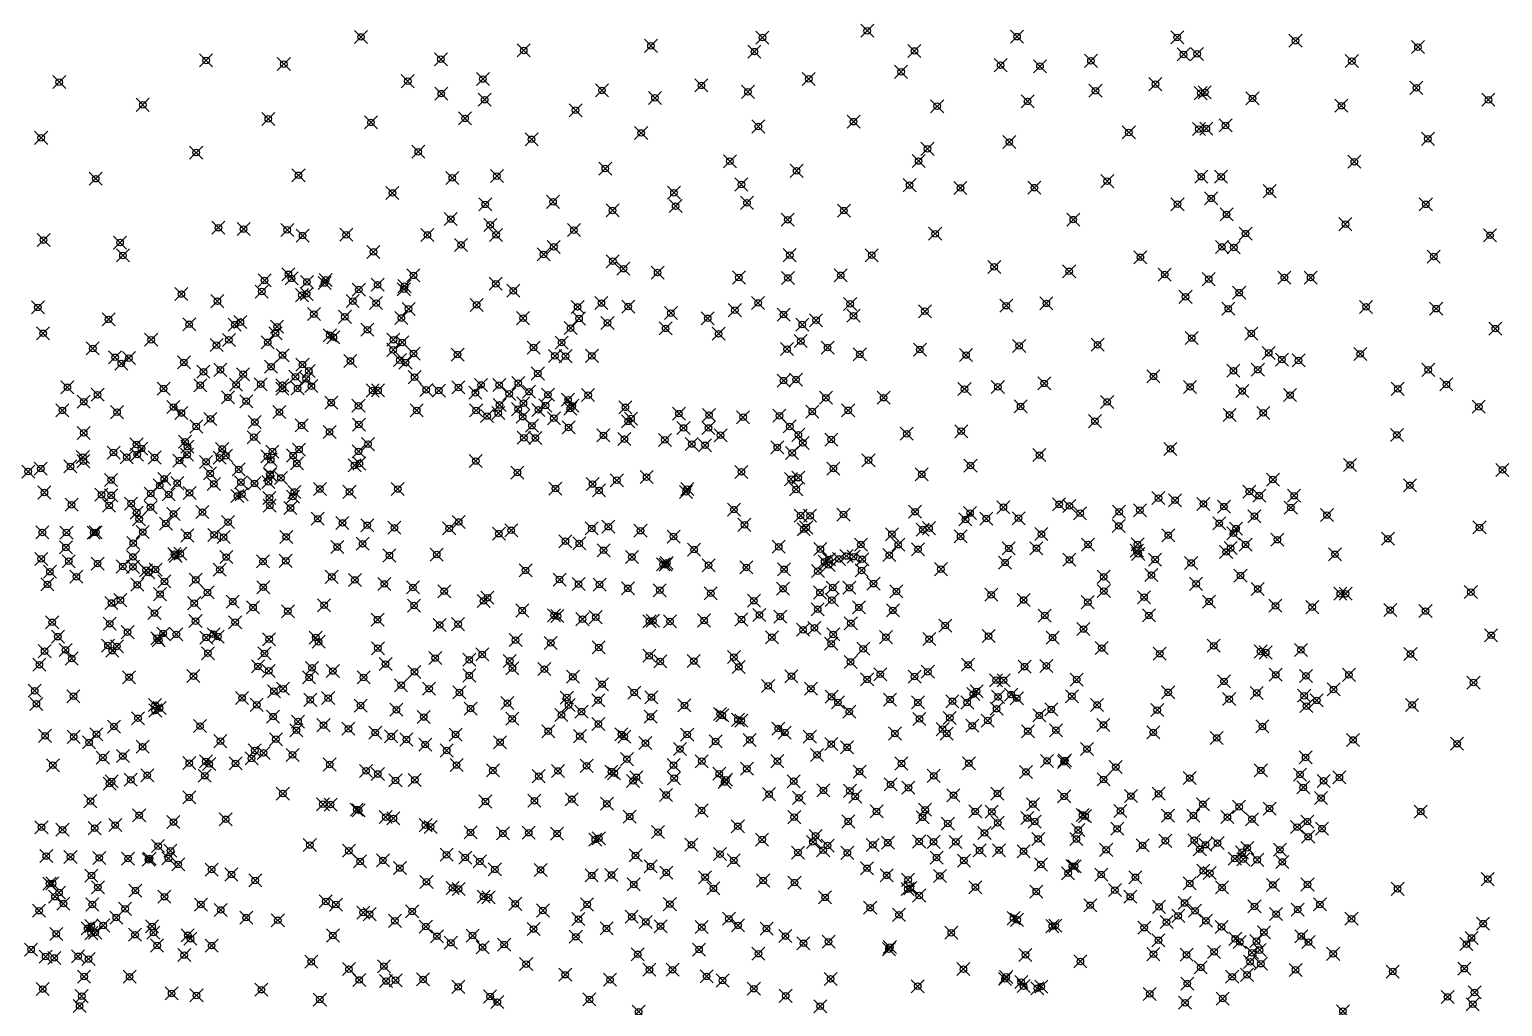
# Model space of a CAD drawing. Header units: millimetres. Extents: x 476859 to 479474, y 2367368 to 2370543.
# Drawn here: x 478274.5 to 478726.1, y 2369023.4 to 2369322.9 of the extents above; entities that cross this region are included whole.
import ezdxf

# ---------------------------------------------------------------- set-up
doc = ezdxf.new("R2010")
doc.units = ezdxf.units.MM
doc.header["$PDMODE"] = 35
doc.header["$PDSIZE"] = 2

msp = doc.modelspace()

# ---------------------------------------------------------------- linework, layer by layer
for p in [(478376.108, 2369320.591, 12.385), (478499.192, 2369320.423, 12.49), (478531.31, 2369322.491, 12.582), (478577.242, 2369320.689, 11.699), (478626.355, 2369320.477, 11.581), (478662.621, 2369319.423, 11.371), (478400.609, 2369313.773, 12.876), (478425.993, 2369316.473, 12.872), (478464.999, 2369317.874, 12.053), (478496.714, 2369316.108, 11.863), (478545.787, 2369316.312, 11.74), (478628.297, 2369315.244, 11.662), (478632.449, 2369315.413, 12.001), (478700.166, 2369317.485, 11.353), (478328.608, 2369313.411, 12.45), (478352.448, 2369312.287, 12.395), (478541.698, 2369309.914, 12.464), (478572.221, 2369311.955, 12.343), (478584.282, 2369311.632, 12.47), (478599.91, 2369313.279, 12.164), (478679.884, 2369313.198, 11.13), (478283.583, 2369306.762, 13.443), (478390.44, 2369307.053, 12.689), (478413.481, 2369307.711, 11.894), (478480.455, 2369305.752, 12.446), (478513.383, 2369307.748, 12.611), (478619.675, 2369306.125, 11.961), (478699.671, 2369305.005, 10.837), (478400.722, 2369303.226, 12.547), (478414.021, 2369301.365, 13.013), (478449.987, 2369304.235, 12.15), (478466.231, 2369301.921, 12.15), (478494.741, 2369303.778, 12.317), (478580.499, 2369300.859, 11.711), (478601.294, 2369304.114, 11.557), (478633.551, 2369303.379, 12.34), (478634.802, 2369303.621, 11.824), (478649.441, 2369301.783, 11.034), (478721.763, 2369301.339, 10.82), (478309.198, 2369299.788, 12.418), (478347.675, 2369295.495, 12.02), (478408.006, 2369295.64, 12.621), (478441.892, 2369298.14, 12.589), (478552.755, 2369299.359, 11.448), (478676.696, 2369299.522, 10.95), (478379.165, 2369294.411, 12.31), (478461.999, 2369291.167, 11.953), (478497.927, 2369293.152, 11.602), (478527.115, 2369294.635, 11.338), (478611.519, 2369291.326, 11.427), (478632.997, 2369292.357, 11.776), (478635.297, 2369292.501, 12.27), (478641.169, 2369293.483, 10.947), (478278.043, 2369289.675, 12.596), (478428.398, 2369289.235, 11.853), (478574.879, 2369288.398, 11.638), (478703.208, 2369289.374, 10.658), (478325.563, 2369285.156, 12.678), (478393.662, 2369285.407, 12.436), (478489.203, 2369282.512, 12.178), (478547.07, 2369282.576, 10.874), (478549.791, 2369286.301, 11.497), (478680.657, 2369282.343, 10.54), (478356.948, 2369278.188, 12.08), (478417.777, 2369277.945, 12.029), (478451.001, 2369280.267, 11.591), (478509.674, 2369279.563, 10.982), (478633.728, 2369277.766, 11.257), (478639.816, 2369277.746, 11.601), (478294.768, 2369277.156, 12.558), (478404.088, 2369277.396, 12.043), (478492.751, 2369275.373, 10.994), (478544.314, 2369275.177, 10.6), (478559.888, 2369274.313, 11.196), (478582.554, 2369274.406, 11.286), (478604.891, 2369276.396, 11.213), (478654.702, 2369273.326, 10.571), (478385.747, 2369272.773, 12.121), (478414.189, 2369269.294, 11.465), (478434.99, 2369270.067, 11.169), (478472.056, 2369272.844, 10.901), (478472.576, 2369268.748, 11.76), (478494.451, 2369269.756, 11.302), (478626.436, 2369269.331, 10.849), (478636.757, 2369271.121, 11.816), (478702.575, 2369269.298, 10.425), (478403.64, 2369264.782, 12.031), (478453.243, 2369267.43, 11.685), (478506.943, 2369264.582, 10.77), (478524.156, 2369267.359, 11.08), (478594.485, 2369264.599, 10.912), (478641.502, 2369266.229, 11.556), (478332.403, 2369262.138, 13.368), (478340.105, 2369261.733, 13.185), (478353.482, 2369261.461, 12.856), (478358.199, 2369259.697, 12.643), (478371.58, 2369259.959, 13.03), (478396.464, 2369259.911, 12.421), (478415.722, 2369263, 12.027), (478417.525, 2369259.937, 13.068), (478441.392, 2369261.405, 11.721), (478552.148, 2369260.265, 10.904), (478647.314, 2369260.311, 10.32), (478677.931, 2369263.21, 10.27), (478722.258, 2369259.801, 10.32), (478278.777, 2369258.352, 13.588), (478302.234, 2369257.583, 13.743), (478406.77, 2369256.861, 12.334), (478435.214, 2369256.261, 12.622), (478640.082, 2369256.234, 12.271), (478643.691, 2369256.076, 11.316), (478303.121, 2369253.638, 13.18), (478379.909, 2369254.708, 11.897), (478432.08, 2369253.946, 12.525), (478453.302, 2369251.86, 12.333), (478507.572, 2369253.716, 11.039), (478532.681, 2369253.701, 10.904), (478615.049, 2369253.054, 10.809), (478705.02, 2369253.294, 10.182), (478346.547, 2369245.987, 8.66), (478353.842, 2369247.86, 8.76), (478354.82, 2369246.61, 7.669), (478365.276, 2369246.132, 8.528), (478392.175, 2369247.521, 8.82), (478456.567, 2369249.561, 12.217), (478467.047, 2369248.391, 11.948), (478491.96, 2369246.864, 12.803), (478506.984, 2369246.734, 11.807), (478523.185, 2369247.547, 10.999), (478570.243, 2369250.126, 10.886), (478593.233, 2369248.778, 10.264), (478622.513, 2369247.765, 10.238), (478636.013, 2369246.363, 10.16), (478659.195, 2369246.848, 10.12), (478667.255, 2369246.838, 10.11), (478321.028, 2369241.791, 9.59), (478345.673, 2369242.551, 7.669), (478357.984, 2369241.449, 7.669), (478359.448, 2369241.831, 8.285), (478359.528, 2369245.503, 8.541), (478364.926, 2369245.182, 8.404), (478375.447, 2369243.154, 8.138), (478381.213, 2369244.651, 8.231), (478389.236, 2369243.25, 8.375), (478389.439, 2369244.206, 8.471), (478417.424, 2369244.938, 8.625), (478422.802, 2369242.803, 8.517), (478645.352, 2369242.221, 11.4), (478277.041, 2369237.718, 9.8), (478332.071, 2369239.615, 8.978), (478373.581, 2369239.64, 7.986), (478380.739, 2369239.013, 7.85), (478390.692, 2369237.239, 8.458), (478411.569, 2369238.479, 8.666), (478442.526, 2369237.834, 9.102), (478449.8, 2369239.041, 9.738), (478458.034, 2369237.942, 9.77), (478490.726, 2369236.849, 10.12), (478497.854, 2369239.071, 10.587), (478526.078, 2369238.781, 10.361), (478573.928, 2369238.233, 10.785), (478586.234, 2369238.935, 10.607), (478628.89, 2369240.936, 11.056), (478642.006, 2369237.308, 12.112), (478684.236, 2369237.857, 9.86), (478705.742, 2369237.317, 9.927), (478298.704, 2369234.043, 9.79), (478323.438, 2369232.53, 8.5), (478337.393, 2369232.417, 8.843), (478339.127, 2369233.196, 7.669), (478361.654, 2369235.644, 8.642), (478371.174, 2369234.812, 7.518), (478388.471, 2369234.457, 7.715), (478425.8, 2369234.406, 8.36), (478442.963, 2369234.3, 9.085), (478451.687, 2369232.948, 6.495), (478471.122, 2369235.953, 9.73), (478482.405, 2369234.36, 9.794), (478505.656, 2369235.494, 10.66), (478511.398, 2369232.451, 10.737), (478515.615, 2369233.783, 11.888), (478527.104, 2369235.142, 10.677), (478549.002, 2369236.534, 10.859), (478278.645, 2369229.76, 9.702), (478311.768, 2369227.772, 9.152), (478335.608, 2369227.735, 7.596), (478349.885, 2369229.76, 8.467), (478350.362, 2369231.781, 7.669), (478366.547, 2369229.181, 7.427), (478367.64, 2369228.539, 7.659), (478378.07, 2369230.858, 7.32), (478386.045, 2369227.808, 7.895), (478440.383, 2369231.358, 9.056), (478469.51, 2369231.285, 6.495), (478485.759, 2369229.622, 6.495), (478630.824, 2369228.313, 10.55), (478649.073, 2369229.677, 10.473), (478723.886, 2369231.201, 9.85), (478293.861, 2369225.129, 9.631), (478331.815, 2369226.145, 7.97), (478347.506, 2369227.014, 8.238), (478385.982, 2369224.693, 7.9), (478388.758, 2369226.959, 6.987), (478392.218, 2369223.565, 7.868), (478405.713, 2369223.221, 8.5), (478429.015, 2369225.399, 8.229), (478437.621, 2369226.916, 8.789), (478506.729, 2369224.917, 6.495), (478510.949, 2369227.385, 9.193), (478519.18, 2369225.374, 11.733), (478529.046, 2369223.32, 10.783), (478547.455, 2369224.752, 10.747), (478577.899, 2369225.896, 10.298), (478601.958, 2369226.244, 10.46), (478654.408, 2369223.755, 9.811), (478682.463, 2369223.438, 9.78), (478300.71, 2369222.403, 9.489), (478302.611, 2369220.48, 9.275), (478304.949, 2369222.165, 9.401), (478321.796, 2369220.863, 8.745), (478348.523, 2369219.522, 6.89), (478352.049, 2369223.042, 8.4), (478358.174, 2369220.157, 8.011), (478372.849, 2369221.274, 7.013), (478388.034, 2369221.559, 7.715), (478389.743, 2369220.769, 7.806), (478435.553, 2369222.845, 8.191), (478438.826, 2369222.751, 8.868), (478446.905, 2369222.852, 6.495), (478561.615, 2369223.107, 10.458), (478658.447, 2369221.704, 9.8), (478663.56, 2369221.45, 9.79), (478327.794, 2369217.98, 7.355), (478332.985, 2369218.571, 6.98), (478339.968, 2369217.223, 7.154), (478356.012, 2369216.446, 6.97), (478359.316, 2369215.825, 7.224), (478360.076, 2369218.247, 7.448), (478392.539, 2369216.326, 7.24), (478424.329, 2369214.486, 8.629), (478430.323, 2369217.441, 7.983), (478505.657, 2369215.263, 6.495), (478509.482, 2369215.567, 8.771), (478585.571, 2369214.417, 10.163), (478619.071, 2369216.565, 10.192), (478643.568, 2369218.271, 10.119), (478651.076, 2369218.614, 9.95), (478703.306, 2369218.567, 9.666), (478286.075, 2369213.217, 8.39), (478295.341, 2369210.912, 8.695), (478315.574, 2369212.813, 7.83), (478326.828, 2369213.856, 7.212), (478335.317, 2369210.133, 6.687), (478337.816, 2369213.991, 6.914), (478345.353, 2369214.153, 7.026), (478351.993, 2369213.856, 6.981), (478352.004, 2369212.773, 6.996), (478356.685, 2369212.855, 6.994), (478360.895, 2369213.569, 7.441), (478379.668, 2369212.225, 7.811), (478381.328, 2369212.254, 7.446), (478396.123, 2369212.418, 7.444), (478399.963, 2369212.202, 7.655), (478405.987, 2369213.167, 8.284), (478411.167, 2369211.541, 6.525), (478412.9, 2369213.935, 8.26), (478418.487, 2369213.916, 7.925), (478421.546, 2369211.199, 7.85), (478427.625, 2369211.864, 8.091), (478433.437, 2369210.939, 7.459), (478445.738, 2369210.821, 6.495), (478518.654, 2369210.004, 11.203), (478536.35, 2369210.019, 10.063), (478561.134, 2369212.666, 10.397), (478571.352, 2369213.343, 10.149), (478630.3, 2369213.308, 10.156), (478646.315, 2369212.077, 9.588), (478660.948, 2369210.843, 9.72), (478693.983, 2369212.742, 9.567), (478708.873, 2369214.091, 9.81), (478284.553, 2369206.136, 8.359), (478291.097, 2369208.8, 8.262), (478301.305, 2369205.586, 8.411), (478318.593, 2369207.165, 7.8), (478321.04, 2369205.336, 6.878), (478340.91, 2369208.945, 6.864), (478351.074, 2369205.634, 6.96), (478366.987, 2369208.505, 7.031), (478375.336, 2369207.552, 7.324), (478393.193, 2369206.122, 6.694), (478411.408, 2369206.123, 6.452), (478418.191, 2369205.295, 6.314), (478418.583, 2369207.787, 6.17), (478424.284, 2369206.51, 6.313), (478425.888, 2369208.324, 7.961), (478430.482, 2369206.288, 7.336), (478432.66, 2369207.637, 7.615), (478439.581, 2369209.407, 9.007), (478440.286, 2369206.691, 8.761), (478440.883, 2369207.541, 8.754), (478457.157, 2369207.073, 6.495), (478473.587, 2369205.139, 6.495), (478514.467, 2369205.771, 9.973), (478525.474, 2369206.154, 9.7), (478578.339, 2369207.355, 9.773), (478604.872, 2369208.717, 9.694), (478652.744, 2369205.375, 10.197), (478718.801, 2369207.246, 9.48), (478325.589, 2369201.198, 6.999), (478329.951, 2369203.54, 6.759), (478343.546, 2369202.562, 6.8), (478357.893, 2369201.53, 7.001), (478375.451, 2369201.794, 7.051), (478414.759, 2369204.396, 6.263), (478425.675, 2369204.192, 6.21), (478428.512, 2369201.436, 7.182), (478435.24, 2369203.731, 6.441), (478439.762, 2369200.916, 6.156), (478458.013, 2369202.773, 9.253), (478458.901, 2369203.641, 8.473), (478474.98, 2369200.742, 8.88), (478482.63, 2369200.741, 8.893), (478482.819, 2369204.711, 6.904), (478493.256, 2369204.039, 6.495), (478504.399, 2369204.485, 6.495), (478507.566, 2369201.217, 8.771), (478601.134, 2369202.83, 10.165), (478642.418, 2369204.756, 10.358), (478291.093, 2369199.241, 7.661), (478322.148, 2369196.538, 6.51), (478343.253, 2369197.905, 6.754), (478366.49, 2369199.522, 6.93), (478426.028, 2369197.738, 7.239), (478429.563, 2369197.672, 7.355), (478450.423, 2369198.487, 6.121), (478456.847, 2369197.326, 6.382), (478469.285, 2369197.085, 6.306), (478486.344, 2369198.514, 8.709), (478510.192, 2369198.636, 8.752), (478511.547, 2369196.161, 8.743), (478520.28, 2369197.196, 10.9), (478543.407, 2369198.979, 9.97), (478560.124, 2369199.738, 10.193), (478693.714, 2369198.604, 9.349), (478290.814, 2369191.814, 6.813), (478300.232, 2369193.211, 7.003), (478304.278, 2369191.8, 6.734), (478307.272, 2369195.696, 7.779), (478307.461, 2369192.601, 6.655), (478308.795, 2369194.423, 6.668), (478312.841, 2369191.695, 6.243), (478322.793, 2369192.556, 6.302), (478322.878, 2369195.013, 6.629), (478332.787, 2369191.62, 6.424), (478333.538, 2369194.316, 6.569), (478334.661, 2369192.223, 6.32), (478347.419, 2369192.012, 6.268), (478348.95, 2369193.507, 6.346), (478355.288, 2369192.307, 6.221), (478357.105, 2369194.129, 6.96), (478375.367, 2369193.569, 6.963), (478378.257, 2369195.782, 6.61), (478477.519, 2369195.827, 6.186), (478481.579, 2369195.446, 6.178), (478503.733, 2369194.796, 6.292), (478508.278, 2369193.112, 6.282), (478584.108, 2369192.45, 10.106), (478624.282, 2369194.312, 10.077), (478274.076, 2369187.378, 6.442), (478277.928, 2369188.279, 6.487), (478287.017, 2369188.961, 6.503), (478290.986, 2369190.57, 6.644), (478320.456, 2369190.753, 6.928), (478328.586, 2369190.341, 6.351), (478338.605, 2369188.041, 6.311), (478348.43, 2369190.978, 6.445), (478356.471, 2369189.873, 6.341), (478374.133, 2369189.255, 6.431), (478375.594, 2369189.854, 6.067), (478411.29, 2369190.611, 6.1), (478424.047, 2369187.09, 6.72), (478492.719, 2369187.29, 6.1), (478520.926, 2369188.295, 10.841), (478531.701, 2369190.862, 9.624), (478562.974, 2369189.204, 10.137), (478679.364, 2369189.406, 9.25), (478726.059, 2369187.888, 9.21), (478299.477, 2369184.786, 6.415), (478314.384, 2369183.139, 6.624), (478315.794, 2369185.113, 7.016), (478319.789, 2369183.83, 6.241), (478329.836, 2369186.807, 5.82), (478330.98, 2369183.576, 6.481), (478339.302, 2369184.114, 6.536), (478343.443, 2369183.759, 6.458), (478347.732, 2369184.19, 6.436), (478348.163, 2369186.391, 6.05), (478348.218, 2369186.591, 6.43), (478351.569, 2369185.432, 6.315), (478447.093, 2369183.559, 6.25), (478454.546, 2369184.74, 6.29), (478463.68, 2369185.687, 5.848), (478507.979, 2369185.047, 6.315), (478510.173, 2369185.494, 8.341), (478548.015, 2369186.536, 9.887), (478655.696, 2369184.943, 9.657), (478697.715, 2369183.182, 9.085), (478279.03, 2369180.964, 6.287), (478296.526, 2369180.296, 6.186), (478299.508, 2369180.1, 6.679), (478311.627, 2369180.653, 6.536), (478317.155, 2369180.399, 6.129), (478323.541, 2369180.846, 6.255), (478338.192, 2369179.896, 6.068), (478339.551, 2369180.447, 6.4), (478348.024, 2369179.31, 6.05), (478355.243, 2369179.7, 5.854), (478355.664, 2369181.136, 6.111), (478363.492, 2369182.039, 6.23), (478372.575, 2369181.179, 6.279), (478387.386, 2369182.027, 6.06), (478435.712, 2369182.164, 6.062), (478449.084, 2369181.588, 6.052), (478475.755, 2369181.15, 6.397), (478476.119, 2369182.032, 6.366), (478509.53, 2369181.901, 6.314), (478620.603, 2369179.247, 9.951), (478625.69, 2369178.589, 9.05), (478648.465, 2369181.264, 9.461), (478651.49, 2369179.995, 8.972), (478662.192, 2369179.989, 9.003), (478287.373, 2369177.214, 6.192), (478298.87, 2369176.975, 6.17), (478305.614, 2369177.585, 6.547), (478307.358, 2369174.82, 5.933), (478311.589, 2369176.423, 5.988), (478318.62, 2369174.392, 6.29), (478327.464, 2369174.961, 6.413), (478348.127, 2369176.943, 5.854), (478354.48, 2369176.218, 6.232), (478490.463, 2369175.712, 5.981), (478510.899, 2369173.894, 6.161), (478513.804, 2369173.84, 7.98), (478524.042, 2369174.209, 10.866), (478545.968, 2369175.083, 9.603), (478562.843, 2369174.68, 9.24), (478573.06, 2369176.463, 9.958), (478590.151, 2369177.339, 10.071), (478593.283, 2369176.834, 9.122), (478596.585, 2369174.624, 9.136), (478608.547, 2369175.07, 9.08), (478614.918, 2369175.534, 9.138), (478634.373, 2369177.448, 9.168), (478640.679, 2369176.63, 8.931), (478650.006, 2369173.703, 9.02), (478661.189, 2369176.333, 9.001), (478672.255, 2369174.058, 9.128), (478308.067, 2369172.782, 5.781), (478316.298, 2369171.446, 5.928), (478335.331, 2369171.911, 5.911), (478362.84, 2369172.936, 6.622), (478370.414, 2369171.623, 6.362), (478378.026, 2369170.923, 6.35), (478386.329, 2369170.159, 6.336), (478403.138, 2369169.964, 6.304), (478406.062, 2369171.93, 6.25), (478422.169, 2369169.387, 6.64), (478446.844, 2369169.955, 5.969), (478451.937, 2369170.474, 6.253), (478461.793, 2369169.257, 5.779), (478493.669, 2369171.051, 6.13), (478511.853, 2369169.695, 6.166), (478512.588, 2369170.241, 5.869), (478548.338, 2369169.583, 9.105), (478550.27, 2369170.036, 9.142), (478561.425, 2369172.711, 9.224), (478567.828, 2369172.963, 9.313), (478577.706, 2369173.084, 9.218), (478608.429, 2369170.706, 9.1), (478639.257, 2369171.533, 9.498), (478644.392, 2369169.881, 9.26), (478719.037, 2369170.257, 9.14), (478278.403, 2369168.715, 6.347), (478285.812, 2369168.698, 6.33), (478294.175, 2369168.678, 6.225), (478294.778, 2369168.751, 5.988), (478306.29, 2369165.447, 5.87), (478309.18, 2369168.851, 6.207), (478322.892, 2369167.78, 6.08), (478331.106, 2369167.972, 6.056), (478333.982, 2369167.287, 6.217), (478353.188, 2369167.333, 5.77), (478376.61, 2369165.252, 5.74), (478418.378, 2369168.347, 6.279), (478438.762, 2369166.027, 6.28), (478443.029, 2369165.344, 6.282), (478471.937, 2369167.465, 6.073), (478529.376, 2369164.981, 9.305), (478538.898, 2369168.185, 9.069), (478540.836, 2369164.975, 9.13), (478559.942, 2369167.489, 9.13), (478584.699, 2369168.222, 9.16), (478599.003, 2369165.013, 10.439), (478614.184, 2369165.074, 9.816), (478623.622, 2369167.847, 9.156), (478643.572, 2369168.48, 9.737), (478647.319, 2369164.994, 10.087), (478657.066, 2369166.497, 9.07), (478690.954, 2369166.807, 8.856), (478278.065, 2369160.615, 6.067), (478285.639, 2369164.131, 5.673), (478306.194, 2369161.206, 5.652), (478318.892, 2369162.087, 5.897), (478319.278, 2369161.546, 5.631), (478320.708, 2369162.182, 5.7), (478334.804, 2369161.18, 5.655), (478353.051, 2369160.021, 6.022), (478368.814, 2369164.261, 6.025), (478384.811, 2369161.651, 6.07), (478399.32, 2369161.953, 5.803), (478450.466, 2369163.256, 6.16), (478459.17, 2369161.195, 6.12), (478478.222, 2369163.454, 5.837), (478504.18, 2369164.34, 5.807), (478516.949, 2369163.607, 7.605), (478519.557, 2369160.455, 7.872), (478522.645, 2369160.597, 7.754), (478524.961, 2369161.487, 9.084), (478527.123, 2369161.283, 9.589), (478529.788, 2369160.486, 10.417), (478538.086, 2369161.772, 9.311), (478546.887, 2369163.556, 9.16), (478574.701, 2369163.835, 9.722), (478583.202, 2369163.86, 10.583), (478593.315, 2369160.357, 10.63), (478613.976, 2369163.155, 9.223), (478614.374, 2369162.151, 8.786), (478619.581, 2369160.407, 10.45), (478641.357, 2369162.733, 10.044), (478642.729, 2369163.935, 9.381), (478674.721, 2369162.024, 8.935), (478280.741, 2369156.698, 5.533), (478286.492, 2369159.906, 5.95), (478295.367, 2369159.16, 5.897), (478303.038, 2369158.287, 6.034), (478306.197, 2369158.188, 6.322), (478310.221, 2369157.151, 5.359), (478310.927, 2369156.497, 5.695), (478313.147, 2369157.332, 5.58), (478332.796, 2369157.304, 5.77), (478346.058, 2369159.846, 5.671), (478426.557, 2369157.093, 5.564), (478468.749, 2369158.926, 6.064), (478469.501, 2369158.838, 5.983), (478469.847, 2369159.384, 5.944), (478482.682, 2369158.668, 6.07), (478494.255, 2369158.022, 6.134), (478505.806, 2369157.42, 6.16), (478516.189, 2369156.879, 6.196), (478518.254, 2369159.759, 7.511), (478519.433, 2369158.787, 7.557), (478529.588, 2369157.072, 10.023), (478553.888, 2369157.469, 10.43), (478573.562, 2369159.475, 10.47), (478618.426, 2369155.665, 10.316), (478630.627, 2369159.377, 10.404), (478645.756, 2369155.486, 7.921), (478279.961, 2369152.812, 5.766), (478288.838, 2369155.141, 5.549), (478307.522, 2369152.686, 5.46), (478315.831, 2369153.701, 5.611), (478325.447, 2369154.198, 5.412), (478346.153, 2369151.914, 5.785), (478367.146, 2369155.113, 6.034), (478374.226, 2369154.155, 6.02), (478383.255, 2369152.934, 6.028), (478392.044, 2369151.861, 5.9), (478436.981, 2369154.271, 5.96), (478442.82, 2369152.879, 5.623), (478449.236, 2369152.75, 5.95), (478457.943, 2369151.592, 5.379), (478467.717, 2369151.004, 5.79), (478505.495, 2369151.476, 5.75), (478520.721, 2369151.832, 7.438), (478525.856, 2369151.787, 7.575), (478533.232, 2369153.024, 10.484), (478603.806, 2369155.124, 10.47), (478632.136, 2369152.974, 8.03), (478651.031, 2369151.387, 8.49), (478299.577, 2369147.097, 5.641), (478302.332, 2369147.967, 5.638), (478314.489, 2369149.811, 5.691), (478324.95, 2369147.049, 5.389), (478329.064, 2369150.34, 5.695), (478336.775, 2369147.518, 5.633), (478401.631, 2369150.691, 5.867), (478413.68, 2369147.729, 5.821), (478414.861, 2369148.719, 6.458), (478483.355, 2369150.074, 5.553), (478496.56, 2369147.802, 5.988), (478516.824, 2369150.311, 6.027), (478520.46, 2369147.983, 5.826), (478540.24, 2369150.663, 10.5), (478569.334, 2369149.619, 10.76), (478579.259, 2369148.016, 9.969), (478598.94, 2369147.346, 10.899), (478603.849, 2369150.759, 10.486), (478616.179, 2369148.877, 7.93), (478636.127, 2369147.509, 8.05), (478676.349, 2369149.929, 8.727), (478677.997, 2369149.92, 8.727), (478716.376, 2369150.437, 8.72), (478312.793, 2369144.012, 5.062), (478343.003, 2369145.743, 5.768), (478353.687, 2369144.563, 5.491), (478364.785, 2369146.408, 6.04), (478381.191, 2369141.989, 5.476), (478392.363, 2369146.31, 5.419), (478425.536, 2369144.8, 5.92), (478435.32, 2369143.305, 5.896), (478436.333, 2369143.084, 5.892), (478444.02, 2369142.147, 5.937), (478448.066, 2369142.758, 5.896), (478492.745, 2369142.04, 5.689), (478498.236, 2369143.429, 6.015), (478504.664, 2369142.926, 6.062), (478516.134, 2369145.159, 5.848), (478528.781, 2369145.758, 7.648), (478539.189, 2369144.842, 10.464), (478585.742, 2369143.251, 10.74), (478617.679, 2369143.304, 7.974), (478656.47, 2369146.249, 8.591), (478667.751, 2369145.818, 8.396), (478691.652, 2369144.935, 8.639), (478702.483, 2369144.636, 8.744), (478281.425, 2369141.188, 5.42), (478299.064, 2369140.744, 5.58), (478304.558, 2369138.153, 5.358), (478315.472, 2369137.739, 5.395), (478319.488, 2369137.487, 5.391), (478325.366, 2369141.541, 5.439), (478330.904, 2369137.507, 5.579), (478337.524, 2369141.211, 5.69), (478400.232, 2369140.359, 5.68), (478405.878, 2369140.608, 5.4), (478464.555, 2369141.511, 5.8), (478465.587, 2369141.649, 5.772), (478470.851, 2369141.451, 5.536), (478481.284, 2369141.732, 5.59), (478511.634, 2369138.89, 5.371), (478515.1, 2369139.465, 5.969), (478520.893, 2369137.459, 5.678), (478526.279, 2369140.884, 7.377), (478555.217, 2369140.19, 10.54), (478597.599, 2369139.116, 7.52), (478283.174, 2369136.778, 5.648), (478298.522, 2369134.042, 5.447), (478301.291, 2369133.803, 4.882), (478313.625, 2369136.29, 4.912), (478314.109, 2369135.65, 4.978), (478328.642, 2369136.508, 5.549), (478332.193, 2369136.802, 5.485), (478347.937, 2369135.993, 5.54), (478362.243, 2369136.496, 6.031), (478363.123, 2369135.213, 5.966), (478381.289, 2369133.237, 5.88), (478423.499, 2369135.713, 5.31), (478434.296, 2369134.847, 5.63), (478449.01, 2369133.483, 5.363), (478502.077, 2369136.613, 5.191), (478520.26, 2369134.616, 6.02), (478530.088, 2369133.066, 5.92), (478537.056, 2369136.62, 7.47), (478550.328, 2369136.037, 10.406), (478568.524, 2369136.945, 10.67), (478588.165, 2369136.489, 10.793), (478603.206, 2369133.294, 7.484), (478637.539, 2369133.983, 8.26), (478722.591, 2369137.197, 8.7), (478279.104, 2369132.332, 5.499), (478285.514, 2369132.704, 5.39), (478287.405, 2369130.08, 5.47), (478299.849, 2369132.47, 5.312), (478329.178, 2369131.697, 5.48), (478346.513, 2369131.655, 5.267), (478383.625, 2369128.381, 5.054), (478398.86, 2369130.23, 5.618), (478409.317, 2369129.687, 5.638), (478413.295, 2369131.321, 5.603), (478421.712, 2369129.335, 5.6), (478464.472, 2369130.929, 5.18), (478467.836, 2369129.178, 5.48), (478478.122, 2369129.316, 5.206), (478490.437, 2369130.515, 5.24), (478526.203, 2369129.032, 6.112), (478620.998, 2369131.558, 8.282), (478651.94, 2369132.233, 7.958), (478653.492, 2369131.93, 7.654), (478664.271, 2369132.692, 8.39), (478697.873, 2369131.465, 8.68), (478277.498, 2369128.178, 5.451), (478305.002, 2369124.333, 4.9), (478324.735, 2369124.683, 4.767), (478344.512, 2369127.675, 5.462), (478347.825, 2369126.291, 5.4), (478360.206, 2369124.286, 5.466), (478361.083, 2369127.204, 5.806), (478367.473, 2369126.251, 5.292), (478376.892, 2369124.288, 5.32), (478392.493, 2369125.967, 5.066), (478409.301, 2369124.87, 5.652), (478422.517, 2369127.107, 5.176), (478432.315, 2369126.834, 5.606), (478441.072, 2369124.475, 5.691), (478491.922, 2369127.485, 5.189), (478508.071, 2369124.651, 5.38), (478535.318, 2369125.244, 5.579), (478545.823, 2369124.538, 7.446), (478549.897, 2369126.024, 7.348), (478562.231, 2369128.184, 10.871), (478579.568, 2369127.583, 10.744), (478586.231, 2369127.811, 7.68), (478656.55, 2369125.125, 8.975), (478665.835, 2369124.75, 7.923), (478679.007, 2369125.081, 8.267), (478276.059, 2369120.197, 5.164), (478349.411, 2369120.063, 4.717), (478352.222, 2369120.803, 4.754), (478388.406, 2369121.888, 5.497), (478396.989, 2369120.824, 5.45), (478406.263, 2369119.674, 5.295), (478450.008, 2369122.181, 5.56), (478459.876, 2369119.648, 5.368), (478500.937, 2369121.678, 5.132), (478514.033, 2369120.821, 4.96), (478531.298, 2369123.692, 6.005), (478564.822, 2369119.99, 8.351), (478570.806, 2369123.428, 10.505), (478573.112, 2369123.407, 10.546), (478595.53, 2369123.64, 7.977), (478623.573, 2369119.713, 7.685), (478640.698, 2369123.08, 7.78), (478650.723, 2369119.549, 8.061), (478674.286, 2369120.606, 8.12), (478717.193, 2369122.708, 8.62), (478276.579, 2369116.18, 5.131), (478287.938, 2369118.526, 5.084), (478312.989, 2369115.793, 4.869), (478314.37, 2369114.904, 4.956), (478339.63, 2369117.983, 5.197), (478344.145, 2369115.882, 4.879), (478360.557, 2369117.42, 4.67), (478366.038, 2369117.949, 4.98), (478376, 2369115.667, 4.649), (478420.975, 2369116.42, 4.999), (478439.214, 2369118.108, 5.243), (478439.766, 2369115.82, 5.298), (478448.84, 2369117.276, 5.082), (478465.136, 2369118.188, 5.452), (478475.273, 2369115.717, 5.47), (478520.373, 2369118.344, 5.57), (478522.332, 2369116.642, 4.89), (478538.322, 2369117.472, 5.82), (478546.859, 2369116.623, 5.706), (478557.44, 2369116.973, 6.871), (478561.979, 2369116.594, 7.596), (478563.841, 2369119.165, 8.024), (478571.411, 2369118.342, 7.662), (478575.442, 2369119.019, 8.648), (478577.185, 2369117.878, 8.627), (478594.053, 2369118.512, 8.582), (478601.795, 2369115.848, 7.954), (478642.287, 2369117.637, 7.843), (478665.279, 2369118.655, 7.942), (478665.963, 2369115.498, 7.933), (478669.134, 2369117.259, 7.79), (478698.377, 2369115.843, 8.42), (478307.734, 2369111.765, 4.853), (478313.012, 2369114.153, 4.948), (478349.154, 2369112.261, 4.814), (478356.802, 2369110.764, 5.345), (478386.944, 2369114.362, 4.99), (478395.331, 2369112.145, 4.691), (478409.711, 2369114.716, 5.44), (478422.481, 2369111.62, 5.118), (478437.57, 2369112.778, 4.984), (478443.71, 2369113.788, 5.168), (478464.891, 2369112.235, 4.942), (478486.18, 2369113.058, 5.197), (478486.858, 2369112.642, 5.377), (478491.678, 2369111.284, 5.379), (478492.688, 2369111.021, 5.316), (478525.807, 2369113.797, 5.52), (478547.326, 2369111.558, 5.934), (478556.61, 2369111.889, 6.482), (478568.276, 2369111.058, 6.96), (478570.987, 2369114.686, 7.02), (478584.074, 2369112.661, 8.628), (478587.738, 2369114.5, 8.729), (478620.235, 2369114.279, 7.743), (478279.236, 2369106.387, 5.081), (478288.018, 2369106.076, 4.731), (478294.99, 2369106.871, 4.707), (478300.374, 2369109.233, 5.016), (478326.746, 2369109.373, 4.68), (478356.288, 2369108.072, 5.432), (478364.603, 2369109.648, 4.95), (478372.249, 2369108.548, 4.98), (478380.468, 2369107.365, 5.059), (478385.357, 2369106.194, 4.904), (478405.12, 2369106.765, 5.561), (478433.525, 2369107.781, 5.115), (478443.225, 2369106.282, 4.663), (478448.877, 2369110.009, 5.242), (478455.937, 2369106.833, 5.201), (478456.801, 2369106.156, 5.168), (478476.101, 2369106.768, 4.936), (478504.056, 2369108.605, 5.396), (478506.028, 2369107.368, 5.365), (478513.716, 2369106.138, 5.263), (478539.817, 2369107.089, 5.052), (478554.415, 2369108.428, 5.733), (478555.703, 2369107.074, 5.718), (478563.494, 2369109.484, 5.823), (478580.565, 2369107.78, 7.009), (478589.186, 2369108.107, 8.383), (478603.737, 2369109.704, 9.032), (478619.027, 2369107.439, 8.094), (478652.465, 2369109.258, 7.64), (478292.727, 2369104.368, 4.755), (478309.157, 2369103.022, 4.83), (478333.014, 2369104.752, 4.528), (478343.527, 2369101.88, 4.673), (478350.014, 2369105.341, 4.563), (478390.036, 2369105.25, 4.985), (478395.789, 2369103.685, 4.95), (478402.386, 2369101.89, 4.901), (478418.742, 2369104.427, 4.52), (478463.289, 2369104.141, 4.843), (478473.906, 2369102.342, 4.984), (478484.826, 2369104.67, 4.9), (478495.295, 2369105.108, 4.856), (478520.287, 2369103.852, 5.446), (478525.15, 2369102.857, 5.414), (478598.695, 2369102.333, 8.04), (478638.458, 2369105.727, 7.669), (478680.257, 2369105.111, 8.094), (478712.155, 2369103.977, 8.36), (478281.648, 2369097.368, 4.53), (478296.947, 2369099.731, 4.784), (478303.113, 2369100.188, 4.714), (478323.453, 2369098.024, 4.722), (478328.561, 2369098.522, 4.702), (478329.552, 2369097.749, 4.349), (478337.654, 2369097.946, 4.122), (478342.548, 2369099.451, 4.444), (478346.257, 2369101.148, 4.909), (478355.125, 2369100.532, 5.242), (478366.507, 2369097.593, 4.38), (478405.424, 2369097.426, 4.852), (478445.287, 2369097.192, 4.727), (478457.656, 2369099.226, 4.607), (478471.929, 2369097.385, 4.712), (478480.579, 2369098.588, 5.127), (478503.795, 2369098.61, 5.14), (478515.928, 2369100.538, 4.735), (478541.8, 2369097.899, 5.496), (478562.472, 2369097.959, 5.244), (478586.435, 2369098.676, 5.735), (478591.682, 2369098.389, 5.696), (478591.897, 2369098.857, 5.647), (478607.523, 2369096.814, 7.816), (478665.719, 2369099.765, 7.739), (478299.619, 2369092.399, 4.79), (478305.516, 2369092.91, 4.763), (478310.58, 2369094.283, 4.823), (478328.201, 2369094.166, 4.346), (478377.642, 2369095.631, 4.48), (478381.264, 2369094.681, 4.278), (478386.679, 2369092.708, 4.55), (478392.601, 2369092.868, 4.335), (478416.533, 2369095.772, 4.73), (478430.604, 2369094.023, 4.701), (478436.498, 2369095.609, 4.711), (478452.867, 2369095.416, 4.916), (478453.708, 2369094.91, 4.04), (478459.52, 2369092.539, 4.675), (478460.534, 2369093.678, 4.73), (478472.097, 2369093.393, 4.413), (478485.948, 2369094.761, 5.119), (478487.974, 2369092.905, 5.056), (478494.429, 2369096.276, 4.819), (478508.767, 2369092.474, 4.817), (478528.966, 2369095.399, 4.72), (478551.698, 2369094.116, 5.529), (478579.988, 2369095.299, 4.954), (478603.76, 2369093.027, 5.579), (478630.182, 2369093.453, 7.68), (478651.983, 2369095.799, 7.881), (478664.006, 2369094.501, 7.984), (478671.243, 2369092.568, 7.604), (478676.078, 2369093.637, 7.771), (478299.021, 2369091.747, 4.628), (478352.134, 2369088.678, 4.612), (478469.655, 2369088.243, 4.598), (478487.598, 2369092.221, 4.776), (478501.217, 2369088.498, 4.989), (478517.87, 2369089.664, 4.79), (478526.001, 2369089.522, 4.857), (478527.635, 2369087.783, 5.032), (478538.477, 2369091.498, 5.14), (478543.95, 2369090.484, 4.68), (478557.748, 2369088.146, 4.714), (478571.237, 2369088.674, 5.36), (478591.697, 2369087.828, 4.995), (478612.166, 2369087.929, 5.734), (478620.649, 2369088.622, 7.651), (478664.995, 2369090.573, 8.26), (478293.159, 2369086.358, 4.607), (478323.436, 2369087.517, 4.378), (478364.427, 2369085.412, 4.567), (478366.799, 2369085.303, 4.627), (478374.789, 2369083.784, 4.43), (478375.398, 2369083.547, 4.506), (478414.268, 2369086.252, 3.889), (478429.262, 2369086.474, 4.78), (478440.721, 2369086.925, 4.24), (478451.511, 2369085.549, 4.43), (478480.549, 2369083.489, 4.57), (478510.397, 2369087.383, 5.07), (478534.167, 2369083.197, 5.023), (478549.055, 2369083.73, 5.185), (478564.416, 2369083.228, 4.812), (478582.113, 2369085.411, 2.761), (478608.923, 2369083.359, 5.076), (478634.236, 2369085.386, 7.826), (478645.324, 2369084.617, 8.071), (478654.659, 2369084.072, 7.9), (478670.45, 2369087.314, 7.445), (478300.752, 2369079.037, 4.282), (478308.094, 2369082.017, 4.549), (478318.604, 2369079.957, 4.63), (478334.622, 2369080.796, 4.03), (478383.672, 2369081.476, 4.509), (478386.03, 2369081.06, 4.394), (478395.9, 2369079.005, 4.468), (478458.499, 2369081.611, 4.328), (478508.937, 2369081.457, 4.328), (478525.5, 2369080.116, 4.051), (478548.285, 2369081.395, 5.017), (478556.023, 2369079.486, 4.26), (478569.506, 2369083.093, 4.846), (478571.308, 2369079.709, 4.739), (478580.365, 2369081.19, 4.618), (478582.659, 2369080.096, 4.904), (478597.337, 2369082.115, 5.32), (478598.097, 2369081.751, 5.023), (478623.493, 2369081.909, 5.53), (478631.315, 2369081.953, 7.808), (478641.734, 2369081.458, 7.82), (478649.279, 2369080.824, 7.816), (478666.249, 2369080.082, 7.928), (478701.007, 2369083.139, 8.23), (478278.146, 2369078.337, 4.561), (478284.586, 2369077.577, 4.484), (478294.452, 2369078.08, 4.44), (478397.444, 2369078.464, 4.908), (478409.687, 2369076.783, 4.443), (478419.626, 2369076.472, 4.177), (478427.523, 2369076.691, 4.432), (478436.232, 2369076.396, 4.284), (478447.934, 2369074.594, 4.28), (478449.031, 2369074.979, 4.168), (478467.184, 2369076.877, 4.43), (478491.641, 2369078.648, 4.529), (478499.088, 2369074.588, 4.542), (478515.493, 2369075.707, 4.516), (478567.266, 2369076.601, 4.311), (478583.737, 2369074.779, 4.105), (478595.442, 2369074.758, 4.679), (478595.983, 2369077.516, 4.932), (478607.962, 2369077.886, 5.065), (478622.711, 2369074.188, 5.1), (478631.59, 2369074.385, 5.405), (478663.134, 2369078.417, 8.37), (478666.507, 2369075.462, 7.944), (478670.743, 2369077.925, 7.621), (478313.889, 2369072.581, 4.614), (478317.673, 2369071.172, 4.375), (478360.422, 2369072.897, 4.1), (478372.397, 2369071.158, 4.25), (478402.338, 2369069.928, 3.669), (478460.274, 2369069.717, 4.352), (478477.387, 2369073.018, 3.911), (478486.172, 2369070.131, 3.82), (478510.089, 2369070.606, 4.566), (478514.655, 2369073.87, 4.564), (478517.809, 2369071.336, -3.847), (478519.154, 2369072.744, 4.138), (478525.213, 2369070.515, 4.314), (478533.007, 2369072.961, -3.847), (478537.659, 2369073.634, 3.955), (478547.243, 2369073.994, 4.701), (478551.672, 2369073.891, 4.463), (478558.458, 2369073.866, 4.433), (478565.773, 2369071.254, 4.287), (478571.737, 2369071.302, 4.434), (478579.257, 2369070.995, 4.508), (478604.566, 2369071.432, 4.371), (478615.75, 2369072.811, 5.06), (478633.289, 2369071.609, 5.421), (478634.996, 2369073.007, 5.228), (478638.712, 2369073.511, 6.49), (478646.238, 2369070.701, 7.64), (478647.825, 2369072.013, 7.735), (478657.852, 2369071.475, 8.121), (478279.615, 2369069.527, 4.548), (478287.034, 2369069.266, 4.48), (478295.878, 2369068.955, 4.45), (478304.677, 2369068.747, 4.648), (478310.975, 2369068.391, 4.592), (478311.301, 2369068.76, 4.549), (478317.07, 2369068.832, 4.025), (478320.08, 2369066.982, 4.45), (478330.321, 2369065.398, 4.425), (478375.831, 2369067.888, 4.034), (478382.836, 2369068.202, 4.2), (478388.04, 2369065.847, 3.773), (478408.058, 2369069.069, 3.91), (478412.546, 2369067.883, 3.7), (478417.134, 2369065.44, 3.95), (478431.184, 2369065.258, 3.64), (478464.895, 2369066.351, 3.93), (478490.403, 2369068.214, 3.653), (478531.264, 2369065.784, 4.101), (478552.588, 2369069.051, 4.12), (478560.953, 2369068.149, 3.995), (478584.56, 2369066.948, 4.42), (478594.189, 2369066.462, 4.516), (478594.857, 2369066.403, 4.189), (478644.025, 2369068.741, 6.433), (478646.599, 2369068.532, 7.028), (478650.878, 2369068.366, 7.144), (478658.575, 2369067.711, 8.54), (478280.601, 2369061.069, 4.637), (478281.512, 2369061.142, 4.166), (478293.453, 2369063.549, 4.432), (478336.391, 2369063.876, 4.21), (478343.67, 2369062.05, 4.184), (478396.188, 2369061.614, 4.966), (478446.847, 2369063.611, 4.11), (478452.9, 2369063.723, 3.626), (478459.722, 2369060.819, 4.42), (478469.711, 2369064.462, 4.022), (478481.618, 2369063.039, 3.892), (478499.401, 2369062.034, 3.624), (478509.015, 2369061.386, 3.61), (478537.288, 2369063.622, 3.615), (478543.837, 2369062.246, 4.195), (478553.589, 2369063.429, 4.066), (478592.901, 2369064.273, 4.343), (478603.045, 2369063.834, 4.324), (478613.529, 2369063.021, 4.675), (478630.189, 2369061.137, 5.062), (478634.352, 2369065.003, 5.324), (478636.333, 2369064.293, 5.922), (478655.698, 2369060.661, 9.88), (478666.302, 2369060.81, 7.629), (478721.558, 2369062.452, 7.81), (478282.274, 2369057.075, 4.744), (478283.535, 2369058.313, 4.352), (478295.434, 2369059.934, 4.57), (478306.929, 2369058.936, 4.541), (478315.836, 2369057.068, 4.13), (478404.186, 2369059.75, 3.993), (478406.024, 2369059.437, 4.018), (478413.673, 2369057.103, 4.025), (478415.19, 2369056.838, 3.987), (478484.148, 2369059.616, 3.782), (478518.387, 2369056.87, 3.46), (478543.721, 2369059.392, 4.313), (478544.522, 2369059.688, 3.901), (478547.238, 2369057.439, 4.259), (478564.467, 2369059.969, 3.72), (478583.143, 2369058.635, 3.51), (478607.244, 2369059.084, 4.34), (478611.958, 2369057.075, 4.145), (478640.09, 2369059.918, 6.339), (478693.927, 2369059.483, 7.73), (478277.412, 2369052.778, 4.41), (478284.881, 2369054.945, 4.595), (478293.733, 2369054.674, 4.27), (478303.788, 2369053.35, 4.566), (478327.026, 2369054.656, 4.26), (478333.098, 2369053.008, 4.1), (478365.298, 2369055.625, 4.284), (478368.403, 2369054.669, 4.295), (478376.793, 2369052.211, 4.181), (478378.74, 2369051.711, 4.16), (478391.797, 2369052.568, 4.74), (478423.402, 2369054.889, 3.974), (478431.868, 2369052.848, 3.87), (478445.439, 2369054.678, 3.402), (478470.786, 2369054.775, 3.591), (478532.217, 2369053.707, 3.41), (478599.684, 2369054.437, 3.712), (478620.783, 2369053.969, 4.584), (478628.616, 2369055.14, 4.792), (478631.811, 2369052.767, 4.853), (478650.047, 2369054.105, 7.08), (478656.668, 2369051.752, 9.649), (478663.287, 2369053.116, 7.538), (478670.109, 2369054.701, 6.784), (478292.302, 2369047.383, 4.326), (478293.42, 2369048.077, 4.279), (478297.081, 2369048.244, 4.17), (478301.083, 2369050.665, 4.538), (478312.037, 2369047.953, 4.28), (478340.906, 2369050.651, 4.16), (478350.609, 2369049.845, 3.927), (478386.507, 2369049.674, 4.226), (478395.985, 2369047.896, 3.57), (478429.004, 2369047.163, 3.263), (478442.773, 2369050.214, 3.798), (478451.393, 2369047.353, 3.16), (478459.109, 2369050.927, 3.284), (478463.424, 2369049.355, 3.342), (478467.94, 2369048.029, 3.36), (478480.592, 2369047.741, 3.31), (478488.904, 2369050.309, 3.847), (478491.706, 2369048.287, 3.352), (478500.457, 2369047.282, 3.804), (478541.055, 2369051.507, 3.745), (478576.172, 2369050.498, 3.892), (478577.266, 2369049.982, 3.843), (478588.061, 2369048.045, 3.751), (478588.947, 2369048.183, 3.787), (478616.237, 2369047.563, 4.307), (478623.078, 2369049.282, 4.523), (478626.658, 2369051.202, 4.321), (478635.17, 2369049.694, 6.112), (478639.939, 2369047.814, 6.284), (478679.785, 2369050.296, 7.435), (478720.145, 2369048.807, 9.711), (478282.685, 2369045.666, 4.18), (478293.405, 2369045.893, 4.377), (478294.604, 2369046.102, 4.267), (478306.816, 2369045.413, 3.728), (478312.448, 2369046.055, 4.15), (478322.985, 2369045.242, 4.239), (478323.814, 2369044.188, 4.234), (478367.491, 2369045.181, 4.193), (478399.403, 2369044.944, 3.88), (478403.647, 2369042.96, 3.501), (478410.318, 2369045.153, 3.82), (478441.966, 2369044.808, 3.345), (478506.211, 2369045.019, 3.759), (478511.749, 2369042.779, 3.725), (478519.451, 2369043.277, 3.786), (478557.09, 2369046.004, 3.212), (478620.587, 2369043.714, 4.39), (478644.163, 2369044.149, 6.635), (478645.526, 2369043.189, 6.354), (478650.649, 2369043.455, 6.805), (478652.946, 2369046.178, 8.544), (478664.392, 2369044.955, 6.67), (478666.61, 2369043.183, 6.842), (478716.59, 2369044.411, 9.635), (478274.95, 2369040.867, 4.418), (478279.406, 2369038.713, 4.461), (478282.081, 2369038.288, 4.43), (478289.381, 2369038.802, 4.429), (478313.588, 2369042.115, 4.093), (478321.897, 2369039.18, 4.352), (478330.319, 2369042.067, 4.2), (478413.395, 2369041.582, 3.535), (478420.005, 2369042.388, 3.84), (478460.947, 2369039.416, 3.409), (478479.756, 2369040.858, 3.154), (478497.959, 2369039.601, 2.975), (478537.977, 2369040.982, 3.312), (478538.248, 2369041.63, 3.635), (478579.821, 2369039.226, 3.268), (478619.063, 2369039.453, 4.284), (478629.239, 2369039.269, 4.352), (478637.657, 2369040.155, 6.27), (478649.263, 2369039.893, 5.931), (478651.604, 2369040.706, 6.267), (478674.167, 2369039.557, 7.33), (478715.011, 2369042.533, 9.342), (478292.561, 2369037.965, 4.254), (478360.857, 2369037.13, 4.05), (478372.424, 2369034.88, 4.09), (478383.143, 2369035.76, 4.04), (478426.741, 2369036.414, 3.28), (478464.525, 2369034.665, 3.38), (478471.638, 2369034.69, 3.034), (478560.79, 2369034.876, 3.253), (478596.662, 2369037.223, 3.358), (478633.558, 2369035.401, 4.399), (478648.683, 2369037.111, 6.247), (478651.997, 2369036.525, 6.107), (478662.634, 2369034.641, 7.279), (478692.43, 2369034.127, 7.32), (478714.362, 2369035.011, 9.085), (478291.208, 2369032.603, 4.189), (478305.178, 2369032.545, 4.08), (478375.577, 2369031.54, 3.741), (478383.794, 2369031.22, 3.845), (478386.691, 2369031.473, 4.11), (478395.127, 2369031.708, 3.696), (478405.908, 2369029.443, 3.724), (478438.712, 2369033.165, 3.47), (478452.451, 2369031.612, 3.121), (478482.078, 2369032.654, 2.985), (478486.951, 2369031.39, 3.347), (478520.099, 2369031.886, 2.881), (478546.789, 2369029.64, 3.05), (478573.537, 2369031.858, 3.228), (478573.908, 2369032.501, 3.561), (478578.536, 2369030.885, 3.459), (478579.267, 2369029.668, 3.113), (478583.493, 2369029.007, 3.258), (478584.677, 2369029.514, 3.377), (478629.448, 2369030.43, 3.814), (478643.207, 2369032.544, 6.053), (478647.766, 2369033.124, 6.212), (478278.508, 2369028.761, 4.149), (478290.501, 2369026.59, 4.171), (478318.044, 2369027.449, 4.162), (478325.673, 2369026.804, 3.748), (478345.555, 2369028.57, 3.91), (478363.49, 2369025.55, 3.719), (478415.683, 2369026.48, 3.58), (478417.904, 2369024.781, 3.655), (478446.152, 2369025.591, 3.137), (478496.541, 2369028.862, 3.308), (478506.308, 2369026.688, 3.327), (478617.924, 2369027.282, 3.198), (478628.749, 2369024.559, 4.07), (478640.29, 2369025.856, 5.61), (478709.235, 2369026.346, 8.236), (478717.51, 2369027.718, 9.158), (478289.835, 2369023.579, 4.126), (478461.237, 2369021.796, 3.417), (478516.905, 2369023.505, 3.25), (478677.168, 2369021.967, 7.128), (478716.978, 2369024.112, 8.579)]:
    msp.add_point(p)

doc.saveas('drawing.dxf')
